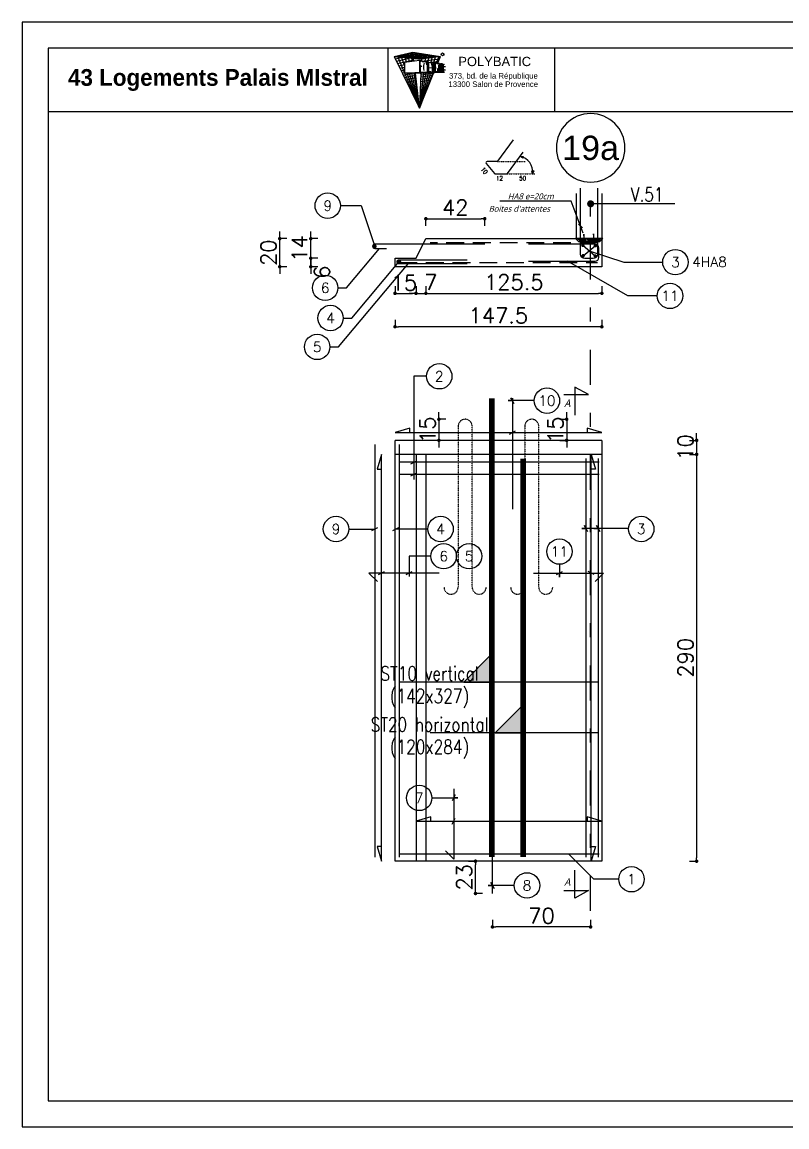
# Model space of a CAD drawing. Header units: millimetres. Extents: x -21776 to 63757, y -7870 to 8483.
# Drawn here: x 28226 to 28772, y -5309 to -4522 of the extents above; entities that cross this region are included whole.
import ezdxf
from ezdxf.enums import TextEntityAlignment as Align

# ---------------------------------------------------------------- set-up
doc = ezdxf.new("R2010")
doc.units = ezdxf.units.MM
doc.header["$PDMODE"] = 34
for name, pattern in [('CACHE', [9.525, 6.35, -3.175]), ('CACHEX2', [19.05, 12.7, -6.35]), ('CONTINUE', [0]), ('GrFeatureAxis', [0.85, 0.25, -0.2, 0.1, -0.2, 0.1]), ('HIDDEN2', [0.1875, 0.125, -0.0625])]:
    doc.linetypes.add(name, pattern=pattern)
for name, color, linetype in [('1', 7, 'Continuous'), ('COTATION', 1, 'Continuous'), ('GO-CARTOUCHE', 7, 'Continuous'), ('GO-COTATION', 1, 'Continuous'), ('GO-FER-HA', 140, 'Continuous'), ('GO-TEXTE', 9, 'Continuous'), ('GO-TEXTE-ACIER', 3, 'Continuous'), ('GO-TEXTE-FER', 3, 'Continuous'), ('Grid', 7, 'Continuous'), ('préfa v', 2, 'Continuous'), ('STR_TS', 22, 'Continuous'), ('STR_TS_TXT', 7, 'Continuous'), ('STR_VOI-POT', 6, 'Continuous'), ('TEXTE-ACIER', 3, 'Continuous')]:
    doc.layers.add(name, color=color, linetype=linetype)
doc.styles.add('GrGrid', font='ARIAL.TTF', dxfattribs={"height": 0.17})
doc.styles.add('Lucida', font='')
doc.styles.get("Standard").update_dxf_attribs({"font": 'romans.shx'})
doc.styles.add('TEXTE', font='romans.shx')
doc.styles.add('TEXTE TS', font='romans.shx', dxfattribs={"width": 0.7, "oblique": 15})
doc.styles.add('TEXTEBA', font='ARIAL.TTF')
doc.styles.get('Lucida').set_extended_font_data('Lucida Sans', italic=True)
doc.dimstyles.new('COUPE-20', dxfattribs={"dimscale": 0.5, "dimtxt": 22, "dimasz": 5, "dimexe": 0.05, "dimexo": 0, "dimgap": 5, "dimtad": 1, "dimdsep": 46, "dimtxsty": 'Standard', "dimblk1": 'DOT', "dimblk2": 'DOT', "dimsah": 1, "dimcen": 0, "dimdle": 150, "dimclrd": 1, "dimclre": 1, "dimclrt": 7, "dimadec": 0, "dimazin": 0, "dimtfac": 1, "dimtix": 1, "dimtmove": 2, "dimatfit": 3, "dimldrblk": 'DOT', "dimfxl": 0, "dimtvp": 1, "dimtolj": 1, "dimtzin": 0, "dimarcsym": 0})

# ---------------------------------------------------------------- blocks, each defined once
blk = doc.blocks.new('_DOT')
at = {"color": 0, "linetype": 'ByBlock'}
blk.add_line((-0.5, 0), (-1, 0), dxfattribs=at)
at = {"color": 0, "linetype": 'ByBlock', "const_width": 0.5}
blk.add_lwpolyline([(-0.25, 0, 1), (0.25, 0, 1)], format="xyb", close=True, dxfattribs=at)
blk = doc.blocks.new('*D1806')
at = {"layer": 'DEFPOINTS', "color": 0}
for p in [(28432.07, -4689.9), (28492.13, -4689.9), (28492.13, -4695.9)]:
    blk.add_point(p, dxfattribs=at)
at = {"layer": 'préfa v', "color": 1, "lineweight": -2}
for p, q in [((28432.07, -4687.4), (28432.07, -4684.9)), ((28437.07, -4689.9), (28432.05, -4689.9)), ((28432.07, -4695.9), (28432.07, -4689.9)), ((28437.07, -4695.9), (28432.05, -4695.9)), ((28432.07, -4698.4), (28432.07, -4700.9))]:
    blk.add_line(p, q, dxfattribs=at)
at = {"layer": 'préfa v', "color": 1, "lineweight": -2, "xscale": 2.5, "yscale": 2.5, "zscale": 2.5}
for p, rotation in [((28432.07, -4689.9), 270), ((28432.07, -4695.9), 90)]:
    blk.add_blockref('_DOT', p, dxfattribs=dict(at, rotation=rotation))
at = {"layer": 'préfa v', "color": 7, "insert": (28440.07, -4699.75), "char_height": 11, "attachment_point": 5, "rotation": 90}
blk.add_mtext('\\A1;6', dxfattribs=at)
blk = doc.blocks.new('*D1807')
at = {"layer": 'DEFPOINTS', "color": 0}
for p in [(28432.07, -4675.9), (28514.13, -4675.9), (28492.13, -4689.9)]:
    blk.add_point(p, dxfattribs=at)
at = {"layer": 'préfa v', "color": 1, "lineweight": -2}
for p, q in [((28437.07, -4675.9), (28432.05, -4675.9)), ((28432.07, -4673.4), (28432.07, -4670.9)), ((28432.07, -4689.9), (28432.07, -4675.9)), ((28437.07, -4689.9), (28432.05, -4689.9)), ((28432.07, -4692.4), (28432.07, -4694.9))]:
    blk.add_line(p, q, dxfattribs=at)
at = {"layer": 'préfa v', "color": 1, "lineweight": -2, "xscale": 2.5, "yscale": 2.5, "zscale": 2.5}
for p, rotation in [((28432.07, -4675.9), 270), ((28432.07, -4689.9), 90)]:
    blk.add_blockref('_DOT', p, dxfattribs=dict(at, rotation=rotation))
at = {"layer": 'préfa v', "color": 7, "insert": (28424.07, -4682.9), "char_height": 11, "attachment_point": 5, "rotation": 90}
blk.add_mtext('\\A1;14', dxfattribs=at)
blk = doc.blocks.new('*D1808')
at = {"layer": 'DEFPOINTS', "color": 0}
for p in [(28507.13, -4689.9), (28492.13, -4695.9), (28507.13, -4714.88)]:
    blk.add_point(p, dxfattribs=at)
at = {"layer": 'préfa v', "color": 1, "lineweight": -2}
for p, q in [((28492.13, -4709.88), (28492.13, -4714.91)), ((28494.63, -4714.88), (28504.63, -4714.88)), ((28507.13, -4709.88), (28507.13, -4714.91))]:
    blk.add_line(p, q, dxfattribs=at)
at = {"layer": 'préfa v', "color": 1, "lineweight": -2, "xscale": 2.5, "yscale": 2.5, "zscale": 2.5, "rotation": 180}
blk.add_blockref('_DOT', (28492.13, -4714.88), dxfattribs=at)
at = {"layer": 'préfa v', "color": 1, "lineweight": -2, "xscale": 2.5, "yscale": 2.5, "zscale": 2.5}
blk.add_blockref('_DOT', (28507.13, -4714.88), dxfattribs=at)
at = {"layer": 'préfa v', "color": 7, "insert": (28498.54, -4707.33), "char_height": 11, "attachment_point": 5}
blk.add_mtext('\\A1;15', dxfattribs=at)
blk = doc.blocks.new('*D1809')
at = {"layer": 'DEFPOINTS', "color": 0}
for p in [(28514.13, -4675.9), (28507.13, -4689.9), (28514.13, -4714.88)]:
    blk.add_point(p, dxfattribs=at)
at = {"layer": 'préfa v', "color": 1, "lineweight": -2}
for p, q in [((28504.63, -4714.88), (28502.13, -4714.88)), ((28507.13, -4709.88), (28507.13, -4714.91)), ((28507.13, -4714.88), (28514.13, -4714.88)), ((28514.13, -4709.88), (28514.13, -4714.91)), ((28516.63, -4714.88), (28519.13, -4714.88))]:
    blk.add_line(p, q, dxfattribs=at)
at = {"layer": 'préfa v', "color": 1, "lineweight": -2, "xscale": 2.5, "yscale": 2.5, "zscale": 2.5}
blk.add_blockref('_DOT', (28507.13, -4714.88), dxfattribs=at)
at = {"layer": 'préfa v', "color": 1, "lineweight": -2, "xscale": 2.5, "yscale": 2.5, "zscale": 2.5, "rotation": 180}
blk.add_blockref('_DOT', (28514.13, -4714.88), dxfattribs=at)
at = {"layer": 'préfa v', "color": 7, "insert": (28517.71, -4706.88), "char_height": 11, "attachment_point": 5}
blk.add_mtext('\\A1;7', dxfattribs=at)
blk = doc.blocks.new('*D1810')
at = {"layer": 'DEFPOINTS', "color": 0}
for p in [(28514.13, -4675.9), (28639.63, -4695.9), (28639.63, -4714.88)]:
    blk.add_point(p, dxfattribs=at)
at = {"layer": 'préfa v', "color": 1, "lineweight": -2}
for p, q in [((28514.13, -4709.88), (28514.13, -4714.91)), ((28516.63, -4714.88), (28637.13, -4714.88)), ((28639.63, -4709.88), (28639.63, -4714.91))]:
    blk.add_line(p, q, dxfattribs=at)
at = {"layer": 'préfa v', "color": 1, "lineweight": -2, "xscale": 2.5, "yscale": 2.5, "zscale": 2.5, "rotation": 180}
blk.add_blockref('_DOT', (28514.13, -4714.88), dxfattribs=at)
at = {"layer": 'préfa v', "color": 1, "lineweight": -2, "xscale": 2.5, "yscale": 2.5, "zscale": 2.5}
blk.add_blockref('_DOT', (28639.63, -4714.88), dxfattribs=at)
at = {"layer": 'préfa v', "color": 7, "insert": (28576.88, -4706.88), "char_height": 11, "attachment_point": 5}
blk.add_mtext('\\A1;125.5', dxfattribs=at)
blk = doc.blocks.new('*D1811')
at = {"layer": 'DEFPOINTS', "color": 0}
for p in [(28492.13, -4695.9), (28639.63, -4695.9), (28492.13, -4738.7)]:
    blk.add_point(p, dxfattribs=at)
at = {"layer": 'préfa v', "color": 1, "lineweight": -2}
for p, q in [((28492.13, -4733.7), (28492.13, -4738.72)), ((28637.13, -4738.7), (28494.63, -4738.7)), ((28639.63, -4733.7), (28639.63, -4738.72))]:
    blk.add_line(p, q, dxfattribs=at)
at = {"layer": 'préfa v', "color": 1, "lineweight": -2, "xscale": 2.5, "yscale": 2.5, "zscale": 2.5, "rotation": 180}
blk.add_blockref('_DOT', (28492.13, -4738.7), dxfattribs=at)
at = {"layer": 'préfa v', "color": 1, "lineweight": -2, "xscale": 2.5, "yscale": 2.5, "zscale": 2.5}
blk.add_blockref('_DOT', (28639.63, -4738.7), dxfattribs=at)
at = {"layer": 'préfa v', "color": 7, "insert": (28565.88, -4730.7), "char_height": 11, "attachment_point": 5}
blk.add_mtext('\\A1;147.5', dxfattribs=at)
blk = doc.blocks.new('*D1818')
at = {"layer": 'DEFPOINTS', "color": 0}
for p in [(28639.63, -4819.66), (28639.63, -4829.66), (28707.23, -4829.66)]:
    blk.add_point(p, dxfattribs=at)
at = {"layer": 'STR_VOI-POT', "color": 1, "lineweight": -2}
for p, q in [((28707.23, -4817.16), (28707.23, -4814.66)), ((28702.23, -4819.66), (28707.26, -4819.66)), ((28707.23, -4819.66), (28707.23, -4829.66)), ((28702.23, -4829.66), (28707.26, -4829.66)), ((28707.23, -4832.16), (28707.23, -4834.66))]:
    blk.add_line(p, q, dxfattribs=at)
at = {"layer": 'STR_VOI-POT', "color": 1, "lineweight": -2, "xscale": 2.5, "yscale": 2.5, "zscale": 2.5}
for p, rotation in [((28707.23, -4819.66), 270), ((28707.23, -4829.66), 90)]:
    blk.add_blockref('_DOT', p, dxfattribs=dict(at, rotation=rotation))
at = {"layer": 'STR_VOI-POT', "color": 7, "insert": (28699.23, -4824.66), "char_height": 11, "attachment_point": 5, "rotation": 90}
blk.add_mtext('\\A1;10', dxfattribs=at)
blk = doc.blocks.new('*D1819')
at = {"layer": 'DEFPOINTS', "color": 0}
for p in [(28639.63, -4829.66), (28639.63, -5119.66), (28707.23, -5119.66)]:
    blk.add_point(p, dxfattribs=at)
at = {"layer": 'STR_VOI-POT', "color": 1, "lineweight": -2}
for p, q in [((28702.23, -4829.66), (28707.26, -4829.66)), ((28707.23, -4832.16), (28707.23, -5117.16)), ((28702.23, -5119.66), (28707.26, -5119.66))]:
    blk.add_line(p, q, dxfattribs=at)
at = {"layer": 'STR_VOI-POT', "color": 1, "lineweight": -2, "xscale": 2.5, "yscale": 2.5, "zscale": 2.5}
for p, rotation in [((28707.23, -4829.66), 90), ((28707.23, -5119.66), 270)]:
    blk.add_blockref('_DOT', p, dxfattribs=dict(at, rotation=rotation))
at = {"layer": 'STR_VOI-POT', "color": 7, "insert": (28699.23, -4974.66), "char_height": 11, "attachment_point": 5, "rotation": 90}
blk.add_mtext('\\A1;290', dxfattribs=at)
blk = doc.blocks.new('*D1820')
at = {"layer": 'DEFPOINTS', "color": 0}
for p in [(28409.94, -4675.9), (28514.13, -4675.9), (28492.13, -4695.9)]:
    blk.add_point(p, dxfattribs=at)
at = {"layer": 'STR_VOI-POT', "color": 1, "lineweight": -2}
for p, q in [((28414.94, -4675.9), (28409.91, -4675.9)), ((28409.94, -4673.4), (28409.94, -4670.9)), ((28409.94, -4695.9), (28409.94, -4675.9)), ((28414.94, -4695.9), (28409.91, -4695.9)), ((28409.94, -4698.4), (28409.94, -4700.9))]:
    blk.add_line(p, q, dxfattribs=at)
at = {"layer": 'STR_VOI-POT', "color": 1, "lineweight": -2, "xscale": 2.5, "yscale": 2.5, "zscale": 2.5}
for p, rotation in [((28409.94, -4675.9), 270), ((28409.94, -4695.9), 90)]:
    blk.add_blockref('_DOT', p, dxfattribs=dict(at, rotation=rotation))
at = {"layer": 'STR_VOI-POT', "color": 7, "insert": (28401.94, -4685.9), "char_height": 11, "attachment_point": 5, "rotation": 90}
blk.add_mtext('\\A1;20', dxfattribs=at)
blk = doc.blocks.new('mrega')
at = {"layer": 'STR_TS_TXT', "style": 'TEXTE TS', "width": 0.8}
for tag, p in [('ST10', (14.48, 0)), ('DIM', (14.48, -16)), ('NOTE', (14.48, -32))]:
    blk.add_attdef(tag, text='', height=10, dxfattribs=at).set_placement(p, align=Align.CENTER)
blk = doc.blocks.new('A$C6F247267')
blk.add_hatch(color=256).paths.add_polyline_path([(0, -0.2), (-0.2, 0), (0, 0)])
blk.add_lwpolyline([(-0.2, 0), (0, 0), (0, -0.2), (-0.2, 0)])
blk = doc.blocks.new('*D1822')
at = {"layer": 'DEFPOINTS', "color": 0}
for p in [(28589.63, -4804.66), (28598.34, -4819.66), (28614.57, -4819.66)]:
    blk.add_point(p, dxfattribs=at)
at = {"layer": 'GO-COTATION', "color": 1, "lineweight": -2}
for p, q in [((28614.57, -4802.16), (28614.57, -4799.66)), ((28609.57, -4804.66), (28614.6, -4804.66)), ((28614.57, -4804.66), (28614.57, -4819.66)), ((28609.57, -4819.66), (28614.6, -4819.66)), ((28614.57, -4822.16), (28614.57, -4824.66))]:
    blk.add_line(p, q, dxfattribs=at)
at = {"layer": 'GO-COTATION', "color": 1, "lineweight": -2, "xscale": 2.5, "yscale": 2.5, "zscale": 2.5}
for p, rotation in [((28614.57, -4804.66), 270), ((28614.57, -4819.66), 90)]:
    blk.add_blockref('_DOT', p, dxfattribs=dict(at, rotation=rotation))
at = {"layer": 'GO-COTATION', "color": 7, "insert": (28606.57, -4812.16), "char_height": 11, "attachment_point": 5, "rotation": 90}
blk.add_mtext('\\A1;15', dxfattribs=at)
blk = doc.blocks.new('*D1823')
at = {"layer": 'COTATION', "color": 1, "lineweight": -2}
for p, q in [((28514.13, -4666.7), (28514.13, -4661.68)), ((28516.63, -4661.7), (28553.63, -4661.7)), ((28556.13, -4666.7), (28556.13, -4661.68))]:
    blk.add_line(p, q, dxfattribs=at)
at = {"layer": 'DEFPOINTS', "color": 0}
for p in [(28556.13, -4661.7), (28514.13, -4675.9), (28556.13, -4679.9)]:
    blk.add_point(p, dxfattribs=at)
at = {"layer": 'COTATION', "color": 1, "lineweight": -2, "xscale": 2.5, "yscale": 2.5, "zscale": 2.5, "rotation": 180}
blk.add_blockref('_DOT', (28514.13, -4661.7), dxfattribs=at)
at = {"layer": 'COTATION', "color": 1, "lineweight": -2, "xscale": 2.5, "yscale": 2.5, "zscale": 2.5}
blk.add_blockref('_DOT', (28556.13, -4661.7), dxfattribs=at)
at = {"layer": 'COTATION', "color": 7, "insert": (28535.13, -4653.7), "char_height": 11, "attachment_point": 5}
blk.add_mtext('\\A1;42', dxfattribs=at)
blk = doc.blocks.new('*D1824')
at = {"layer": 'COTATION', "color": 1, "lineweight": -2}
for p, q in [((28561.63, -5161.52), (28561.63, -5166.55)), ((28631.63, -5161.52), (28631.63, -5166.55)), ((28629.13, -5166.52), (28564.13, -5166.52))]:
    blk.add_line(p, q, dxfattribs=at)
at = {"layer": 'DEFPOINTS', "color": 0}
for p in [(28561.63, -5142.66), (28631.63, -5155.05), (28561.63, -5166.52)]:
    blk.add_point(p, dxfattribs=at)
at = {"layer": 'COTATION', "color": 1, "lineweight": -2, "xscale": 2.5, "yscale": 2.5, "zscale": 2.5, "rotation": 180}
blk.add_blockref('_DOT', (28561.63, -5166.52), dxfattribs=at)
at = {"layer": 'COTATION', "color": 1, "lineweight": -2, "xscale": 2.5, "yscale": 2.5, "zscale": 2.5}
blk.add_blockref('_DOT', (28631.63, -5166.52), dxfattribs=at)
at = {"layer": 'COTATION', "color": 7, "insert": (28596.63, -5158.52), "char_height": 11, "attachment_point": 5}
blk.add_mtext('\\A1;70', dxfattribs=at)
blk = doc.blocks.new('*D1825')
at = {"layer": 'COTATION', "color": 1, "lineweight": -2}
for p, q in [((28523.43, -4802.16), (28523.43, -4799.66)), ((28528.43, -4804.66), (28523.41, -4804.66)), ((28523.43, -4804.66), (28523.43, -4819.66)), ((28528.43, -4819.66), (28523.41, -4819.66)), ((28523.43, -4822.16), (28523.43, -4824.66))]:
    blk.add_line(p, q, dxfattribs=at)
at = {"layer": 'DEFPOINTS', "color": 0}
for p in [(28542.13, -4804.66), (28523.43, -4819.66), (28530.28, -4819.66)]:
    blk.add_point(p, dxfattribs=at)
at = {"layer": 'COTATION', "color": 1, "lineweight": -2, "xscale": 2.5, "yscale": 2.5, "zscale": 2.5}
for p, rotation in [((28523.43, -4804.66), 270), ((28523.43, -4819.66), 90)]:
    blk.add_blockref('_DOT', p, dxfattribs=dict(at, rotation=rotation))
at = {"layer": 'COTATION', "color": 7, "insert": (28515.43, -4812.16), "char_height": 11, "attachment_point": 5, "rotation": 90}
blk.add_mtext('\\A1;15', dxfattribs=at)
blk = doc.blocks.new('staboxdetail')
at = {"layer": 'GO-TEXTE-FER'}
blk.add_lwpolyline([(-8.57, 15.58), (-19.76, 0.33, -0.238859), (-20.41, 0), (-27.16, 0, 0.630281), (-27.79, -1.3), (-21.96, -8.52, 0.226783), (-21.34, -8.82), (-13.3, -8.82, 0.238859), (-12.65, -8.49), (-1.46, 6.77)], format="xyb", dxfattribs=at)
at = {"layer": 'GO-TEXTE-FER', "color": 1, "flags": 128}
for points in [[(-3.64, 3.75), (-1.35, 3.64), (-1.75, 2.31), (-3.64, 3.75)], [(5.34, -8.85), (4.78, -6.62), (6.18, -6.63), (5.34, -8.85)]]:
    blk.add_lwpolyline(points, dxfattribs=at)
at = {"layer": 'GO-TEXTE-FER', "color": 1}
blk.add_arc((-6, -7.43), 11.43, 352.85098, 78.09196, dxfattribs=at)
at = {"layer": 'TEXTE-ACIER', "color": 1, "linetype": 'HIDDEN2', "ltscale": 0.025}
for p, q in [((-20, 0), (0, 0)), ((-12.89, -8.82), (7.11, -8.82))]:
    blk.add_line(p, q, dxfattribs=at)
at = {"layer": 'GO-TEXTE-FER', "color": 1, "style": 'TEXTE', "width": 0.9}
blk.add_text('10', height=3.15, rotation=309.81851, dxfattribs=at).set_placement((-31.88, -5.6))
for s, p in [('12', (-20.75, -13.49)), ('50', (-4.19, -13.49))]:
    blk.add_text(s, height=3.15, dxfattribs=at).set_placement(p)
blk = doc.blocks.new('*D2284')
at = {"layer": 'COTATION', "color": 1, "lineweight": -2}
for p, q in [((28544.52, -5119.66), (28549.54, -5119.66)), ((28549.52, -5140.16), (28549.52, -5122.16)), ((28554.52, -5142.66), (28549.49, -5142.66))]:
    blk.add_line(p, q, dxfattribs=at)
at = {"layer": 'DEFPOINTS', "color": 0}
for p in [(28492.13, -5119.66), (28549.52, -5119.66), (28561.63, -5142.66)]:
    blk.add_point(p, dxfattribs=at)
at = {"layer": 'COTATION', "color": 1, "lineweight": -2, "xscale": 2.5, "yscale": 2.5, "zscale": 2.5}
for p, rotation in [((28549.52, -5119.66), 90), ((28549.52, -5142.66), 270)]:
    blk.add_blockref('_DOT', p, dxfattribs=dict(at, rotation=rotation))
at = {"layer": 'COTATION', "color": 7, "insert": (28541.52, -5131.16), "char_height": 11, "attachment_point": 5, "rotation": 90}
blk.add_mtext('\\A1;23', dxfattribs=at)

msp = doc.modelspace()

# ---------------------------------------------------------------- hatches: boundary and pattern name
at = {"layer": 'GO-FER-HA'}
h = msp.add_hatch(dxfattribs=at)
h.set_pattern_fill('ANSI31', color=9, scale=6.075, angle=-540, style=0)
h.set_pattern_definition([(225, (83623.29, 391218.8384), (0.536959212, -0.536959212), [])])
h.paths.add_polyline_path([(28622.07925, -4675.89951), (28624.10425, -4677.92451), (28625.7301, -4677.92451), (28625.7301, -4675.89951)])
h.paths.add_polyline_path([(28625.7301, -4675.89951), (28625.7301, -4677.92451), (28628.883, -4677.92451), (28628.68283, -4675.89951)])
h.paths.add_polyline_path([(28629.21686, -4675.89951), (28628.89999, -4677.92451), (28638.6624, -4677.92451), (28638.45275, -4675.89951)])
h.paths.add_polyline_path([(28638.74163, -4677.46213), (28640.30425, -4675.89951), (28638.88088, -4675.89951)])

# ---------------------------------------------------------------- linework, layer by layer
at = {"layer": '1', "color": 252, "linetype": 'HIDDEN2', "ltscale": 0.05}
for points in [[(28557.12563, -4924.35045, -1), (28547.12963, -4924.35045), (28547.12963, -4819.66119), (28547.12963, -4809.65919, 1), (28537.13363, -4809.65919), (28537.13363, -4819.66119), (28537.13363, -4924.35045, -1), (28527.13763, -4924.35045)], [(28604.62563, -4924.35045, -1), (28594.62963, -4924.35045), (28594.62963, -4819.66119), (28594.62963, -4809.65919, 1), (28584.63363, -4809.65919), (28584.63363, -4819.66119), (28584.63363, -4924.35045, -1), (28574.63763, -4924.35045)]]:
    msp.add_lwpolyline(points, format="xyb", dxfattribs=at)
at = {"layer": 'COTATION'}
for p, q in [((28626.07826, -4680.64423), (28634.86986, -4688.2004)), ((28626.3037, -4688.05938), (28634.98257, -4680.98254))]:
    msp.add_line(p, q, dxfattribs=at)
at = {"layer": 'COTATION', "const_width": 2.5}
msp.add_lwpolyline([(28632.88163, -4651.07119, -1), (28630.38163, -4651.07119, -1)], format="xyb", close=True, dxfattribs=at)
at = {"layer": 'COTATION'}
for points in [[(28691.78736, -4651.07119), (28631.63163, -4651.07119)], [(28451.38896, -4710.93366), (28457.53106, -4710.93366), (28481.08067, -4682.89951)], [(28630.64314, -4684.52096), (28655.30815, -4692.67269), (28683.03563, -4692.67269)], [(28455.22978, -4732.48908), (28461.37189, -4732.48908), (28495.38922, -4691.99385)], [(28679.18562, -4716.72), (28658.18283, -4716.72), (28615.16309, -4691.89951)], [(28445.70156, -4753.06533), (28451.84367, -4753.06533), (28501.54491, -4693.89951)], [(28591.41657, -4791.37667), (28572.82755, -4791.37667), (28575.82755, -4791.37667), (28574.70623, -4789.25535), (28576.94887, -4793.49799)], [(28502.68928, -4814.03903), (28502.68928, -4811.03904), (28492.13163, -4814.03903), (28639.63163, -4814.03903), (28629.07398, -4811.03904), (28629.07398, -4814.03903)], [(28573.70623, -4815.16035), (28577.94887, -4812.91771)], [(28482.40387, -5109.10455), (28479.40387, -5109.10455), (28482.40387, -5119.66219), (28482.40387, -4829.66119), (28479.40387, -4840.21884), (28482.40387, -4840.21884)], [(28503.50703, -4836.45459), (28507.74967, -4834.21194)], [(28632.0007, -5109.10455), (28635.00069, -5109.10455), (28632.0007, -5119.66219), (28632.0007, -4829.66119), (28635.00069, -4840.21884), (28632.0007, -4840.21884)], [(28503.50703, -4845.02074), (28507.74967, -4842.7781)], [(28475.52629, -4883.99863), (28479.76893, -4881.75599)], [(28490.5918, -4883.99863), (28494.83444, -4881.75599)], [(28643.88769, -4882.42644), (28625.29867, -4882.42644), (28628.29867, -4882.42644), (28627.17735, -4880.30512), (28629.41999, -4884.54776)], [(28658.66711, -4882.42644), (28634.00056, -4882.42644), (28637.00056, -4882.42644), (28635.87924, -4880.30512), (28638.12189, -4884.54776)], [(28459.12244, -4882.87731), (28477.64761, -4882.87731)], [(28515.579, -4882.87731), (28492.71312, -4882.87731)], [(28517.78869, -4902.2518), (28502.29461, -4902.2518), (28502.29461, -4916.73896)], [(28480.28255, -4915.41046), (28484.52519, -4913.16782)], [(28500.17329, -4915.41046), (28504.41593, -4913.16782)], [(28609.40585, -4908.00175), (28609.40585, -4917.28914), (28609.40585, -4914.28914), (28607.28453, -4915.41046), (28611.52717, -4913.16782)], [(28634.12202, -4915.41046), (28629.87938, -4913.16782)], [(28518.42747, -5074.57246), (28537.01649, -5074.57246), (28534.01649, -5074.57246), (28535.13781, -5072.45114), (28532.89517, -5076.69378)], [(28517.68928, -5091.10225), (28517.68928, -5088.10226), (28507.13163, -5091.10225), (28639.63163, -5091.10225), (28629.07398, -5088.10226), (28629.07398, -5091.10225)], [(28532.89517, -5093.22357), (28535.13781, -5088.98093)], [(28651.73292, -5132.52462), (28634.0222, -5132.52462), (28616.15978, -5114.66219)], [(28577.22064, -5136.92839), (28558.63163, -5136.92839), (28561.63163, -5136.92839), (28560.51031, -5134.80707), (28562.75295, -5139.04971)]]:
    msp.add_lwpolyline(points, dxfattribs=at)
at = {"layer": 'GO-CARTOUCHE', "color": 9, "linetype": 'CONTINUE'}
for p, q in [((28491.48939, -4546.06632), (28504.88255, -4542.95163)), ((28492.99879, -4546.21007), (28506.39173, -4543.19118)), ((28496.01759, -4546.49758), (28509.41007, -4543.67029)), ((28502.50218, -4549.89959), (28501.19733, -4543.80866)), ((28501.19733, -4543.80866), (28520.85004, -4546.57633)), ((28504.57591, -4549.59463), (28503.62432, -4543.24425)), ((28503.62432, -4543.24425), (28523.28457, -4546.23663)), ((28505.64265, -4549.43776), (28504.88255, -4542.95163)), ((28504.88255, -4542.95163), (28524.5051, -4546.06632)), ((28491.48939, -4546.06632), (28511.11193, -4547.93514)), ((28491.48939, -4546.06632), (28509.55459, -4582.81966)), ((28492.31046, -4547.73678), (28505.09492, -4544.76382)), ((28493.13153, -4549.40723), (28505.30728, -4546.576)), ((28498.96464, -4557.54868), (28493.91637, -4545.50191)), ((28493.91637, -4545.50191), (28513.54646, -4547.59543)), ((28493.9526, -4551.07769), (28505.51965, -4548.38819)), ((28498.96464, -4552.45382), (28496.34336, -4544.93749)), ((28496.34336, -4544.93749), (28515.98099, -4547.25573)), ((28498.77035, -4544.37308), (28518.41551, -4546.91603)), ((28500.40696, -4550.20771), (28498.77035, -4544.37308)), ((28509.55459, -4548.86247), (28498.96464, -4550.41982)), ((28498.96464, -4550.41982), (28498.96464, -4557.89507)), ((28499.03639, -4546.78508), (28512.42842, -4544.14939)), ((28502.0552, -4547.07259), (28515.44676, -4544.62849)), ((28505.074, -4547.36009), (28518.46511, -4545.10759)), ((28508.0928, -4547.6476), (28521.48346, -4545.5867)), ((28511.29781, -4549.13501), (28509.55459, -4548.86247)), ((28509.55459, -4548.86247), (28509.55459, -4557.87744)), ((28509.6022, -4547.79135), (28522.99263, -4545.82625)), ((28510.17753, -4552.49082), (28510.17753, -4549.59037)), ((28510.96973, -4549.71422), (28510.17753, -4549.59037)), ((28511.11193, -4547.93514), (28511.06003, -4549.09783)), ((28524.5051, -4546.06632), (28511.11193, -4547.93514)), ((28511.54657, -4549.45027), (28523.82558, -4547.73681)), ((28511.74583, -4549.79362), (28513.71218, -4549.50762)), ((28512.5999, -4551.41547), (28512.46141, -4552.46537)), ((28512.82712, -4550.57838), (28512.5999, -4551.41547)), ((28513.54646, -4547.59543), (28513.32364, -4549.56159)), ((28514.46634, -4550.28162), (28514.10383, -4549.69815)), ((28515.4102, -4549.77795), (28514.25862, -4549.9473)), ((28514.71073, -4550.98011), (28514.46634, -4550.28162)), ((28514.89816, -4551.98885), (28514.71073, -4550.98011)), ((28515.4102, -4557.27213), (28515.4102, -4549.7711)), ((28516.03314, -4549.87534), (28515.4102, -4549.77795)), ((28515.98099, -4547.25573), (28515.44046, -4549.78268)), ((28516.03314, -4556.6492), (28516.03314, -4549.87534)), ((28516.03314, -4550.39212), (28517.59417, -4550.17735)), ((28516.03314, -4550.39212), (28516.03363, -4556.6492)), ((28517.57309, -4550.1161), (28518.86376, -4553.86628)), ((28518.1301, -4550.20318), (28517.57309, -4550.1161)), ((28517.59417, -4550.17735), (28518.86376, -4553.86628)), ((28518.41551, -4546.91603), (28517.62379, -4550.12402)), ((28517.80605, -4550.15252), (28523.14606, -4549.40729)), ((28518.1301, -4550.20318), (28519.15813, -4553.19023)), ((28519.88336, -4550.47729), (28518.30435, -4550.7095)), ((28519.88336, -4550.47729), (28519.15813, -4553.19023)), ((28520.37852, -4550.5547), (28519.4867, -4553.8908)), ((28519.49001, -4553.8784), (28520.36018, -4550.62331)), ((28520.85004, -4546.57633), (28519.62232, -4550.51568)), ((28520.37852, -4550.5547), (28519.88336, -4550.47729)), ((28520.36018, -4550.62331), (28520.54569, -4550.59553)), ((28520.54569, -4550.58084), (28520.36441, -4550.6075)), ((28520.54569, -4557.27213), (28520.54569, -4550.58084)), ((28521.75217, -4550.76946), (28520.54569, -4550.58084)), ((28521.68481, -4551.20028), (28520.98175, -4551.09036)), ((28520.98175, -4553.71445), (28520.98175, -4551.09036)), ((28523.28457, -4546.23663), (28521.59271, -4550.74453)), ((28522.16593, -4551.11973), (28522.46654, -4551.07778)), ((28523.47405, -4551.03866), (28522.21765, -4551.22343)), ((28522.41936, -4551.19376), (28524.5051, -4546.06632)), ((28523.47405, -4551.03866), (28523.2298, -4553.07391)), ((28523.78444, -4551.08719), (28523.47405, -4551.03866)), ((28523.78444, -4551.08719), (28524.53178, -4557.2662)), ((28523.81141, -4551.31018), (28524.53249, -4551.20414)), ((28523.86158, -4551.72505), (28524.53249, -4551.64549)), ((28523.87306, -4551.81992), (28524.9374, -4551.7088)), ((28524.53249, -4551.20414), (28524.53249, -4551.64549)), ((28525.77837, -4551.39892), (28524.53249, -4551.20414)), ((28524.53249, -4551.64549), (28524.9374, -4551.7088)), ((28524.9374, -4557.2662), (28524.9374, -4551.7088)), ((28525.77837, -4551.84027), (28525.77837, -4551.39892)), ((28525.93674, -4551.42368), (28525.77837, -4551.47452)), ((28525.93674, -4551.42368), (28525.93674, -4557.26789)), ((28526.37279, -4551.49185), (28525.93674, -4551.42368)), ((28526.37279, -4551.49185), (28526.37279, -4557.27213)), ((28526.37279, -4551.69655), (28527.36062, -4551.60465)), ((28494.77367, -4552.74815), (28498.96464, -4551.77376)), ((28495.59475, -4554.4186), (28498.96464, -4553.63518)), ((28496.41582, -4556.08906), (28498.96464, -4555.49657)), ((28497.23689, -4557.75951), (28498.96464, -4557.35793)), ((28498.05796, -4559.42997), (28504.66252, -4557.89507)), ((28498.87903, -4561.10042), (28506.79384, -4559.26129)), ((28498.96464, -4557.89507), (28510.17753, -4557.27213)), ((28510.05943, -4557.8766), (28498.96464, -4557.89507)), ((28509.55459, -4582.81966), (28499.1098, -4557.89507)), ((28509.55459, -4582.81966), (28500.86226, -4557.89507)), ((28509.55459, -4582.81966), (28502.56326, -4557.89507)), ((28509.55459, -4582.81966), (28504.21504, -4557.89507)), ((28509.55459, -4582.81966), (28505.81971, -4557.89507)), ((28509.55459, -4582.81966), (28506.63374, -4557.89507)), ((28509.55459, -4582.81966), (28519.83874, -4557.53777)), ((28519.03262, -4557.56578), (28509.55459, -4582.81966)), ((28517.40752, -4557.62224), (28509.55459, -4582.81966)), ((28515.75911, -4557.67951), (28509.55459, -4582.81966)), ((28514.08691, -4557.73761), (28509.55459, -4582.81966)), ((28512.39039, -4557.79655), (28509.55459, -4582.81966)), ((28510.66902, -4557.85635), (28509.55459, -4582.81966)), ((28510.05943, -4557.8766), (28513.19129, -4557.762)), ((28510.17753, -4552.49082), (28510.80469, -4552.53948)), ((28511.02941, -4553.18173), (28510.17753, -4553.11563)), ((28510.17753, -4553.11563), (28510.17753, -4557.27213)), ((28510.17753, -4557.27213), (28517.68384, -4557.27213)), ((28510.54562, -4560.62047), (28519.06894, -4559.43021)), ((28510.61641, -4559.0348), (28519.74846, -4557.75972)), ((28511.34348, -4552.87272), (28511.02941, -4553.18173)), ((28512.46141, -4552.46537), (28512.42293, -4553.31857)), ((28512.42293, -4553.31857), (28512.48253, -4554.61005)), ((28512.48253, -4554.61005), (28512.77033, -4556.07624)), ((28513.19129, -4557.762), (28513.75214, -4557.74148)), ((28513.79515, -4557.7399), (28520.53976, -4557.49311)), ((28515.40695, -4557.27305), (28520.5539, -4557.27213)), ((28516.03314, -4556.6492), (28517.68384, -4556.6492)), ((28516.03363, -4554.11475), (28518.86376, -4553.86628)), ((28516.03363, -4556.6492), (28517.68384, -4556.65427)), ((28517.68384, -4557.27213), (28517.68384, -4556.6492)), ((28517.68384, -4557.27213), (28518.86789, -4557.27213)), ((28518.86376, -4557.27213), (28518.86376, -4553.86628)), ((28518.86376, -4556.65427), (28518.86789, -4557.27213)), ((28518.86789, -4557.27213), (28519.4867, -4557.27213)), ((28519.4867, -4557.2645), (28519.49001, -4553.8784)), ((28519.4867, -4557.27213), (28519.4867, -4553.8908)), ((28520.53938, -4557.26619), (28525.93674, -4557.2662)), ((28520.54081, -4557.49307), (28527.37995, -4557.27483)), ((28520.54569, -4557.27213), (28521.86597, -4557.27213)), ((28520.98175, -4553.71445), (28521.54995, -4553.75853)), ((28520.98175, -4554.15182), (28521.51622, -4554.19328)), ((28520.98175, -4556.83608), (28520.98175, -4554.15182)), ((28520.98175, -4556.83608), (28521.73194, -4556.83608)), ((28522.10832, -4557.05924), (28521.85945, -4557.2662)), ((28521.85945, -4557.2662), (28522.71433, -4557.2662)), ((28522.28669, -4556.67452), (28522.10832, -4557.05924)), ((28522.24315, -4554.53315), (28522.32293, -4554.78554)), ((28522.38924, -4556.18057), (28522.28669, -4556.67452)), ((28522.32293, -4554.78554), (28522.40163, -4555.26651)), ((28522.42008, -4555.73487), (28522.38924, -4556.18057)), ((28522.40163, -4555.26651), (28522.42008, -4555.73487)), ((28522.78257, -4556.80051), (28522.72669, -4557.2662)), ((28522.84557, -4556.27558), (28522.78257, -4556.80051)), ((28522.89805, -4555.83826), (28522.84557, -4556.27558)), ((28522.94829, -4555.41965), (28522.89805, -4555.83826)), ((28522.99897, -4554.99731), (28522.94829, -4555.41965)), ((28523.02522, -4554.77865), (28522.99897, -4554.99731)), ((28523.04247, -4554.63487), (28523.02522, -4554.77865)), ((28523.05649, -4554.51805), (28523.04247, -4554.63487)), ((28523.08893, -4554.24772), (28523.05649, -4554.51805)), ((28523.15615, -4553.68759), (28523.08893, -4554.24772)), ((28523.2298, -4553.07391), (28523.15615, -4553.68759)), ((28523.41202, -4555.21511), (28523.16587, -4557.2662)), ((28523.41202, -4555.21511), (28523.84856, -4555.24897)), ((28523.46403, -4554.78177), (28523.6274, -4553.42042)), ((28523.46403, -4554.78177), (28523.79516, -4554.80746)), ((28523.6274, -4553.42042), (28523.79516, -4554.80746)), ((28523.84856, -4555.24897), (28524.09326, -4557.27213)), ((28525.37346, -4551.77697), (28525.77837, -4551.84027)), ((28525.37346, -4557.2662), (28525.37346, -4551.77697)), ((28525.37346, -4551.8757), (28525.77837, -4551.84027)), ((28525.37346, -4557.2662), (28525.93674, -4557.2662)), ((28525.93674, -4557.26789), (28526.37279, -4557.27213)), ((28526.51462, -4554.47383), (28526.53931, -4555.0936)), ((28526.53931, -4555.0936), (28526.5983, -4555.66122)), ((28526.5983, -4555.66122), (28526.68829, -4556.13854)), ((28526.68829, -4556.13854), (28526.8175, -4556.58078)), ((28526.8175, -4556.58078), (28527.02002, -4556.99355)), ((28527.7307, -4553.43977), (28526.99613, -4553.5081)), ((28527.02002, -4556.99355), (28527.25256, -4557.24871)), ((28527.71126, -4555.64961), (28527.04694, -4555.71141)), ((28527.71126, -4555.64961), (28528.15352, -4555.63342)), ((28528.17697, -4553.50954), (28527.7307, -4553.43977)), ((28499.7001, -4562.77088), (28507.00621, -4561.07348)), ((28500.52118, -4564.44134), (28507.21857, -4562.88566)), ((28510.40405, -4563.7918), (28517.7099, -4562.77118)), ((28510.47483, -4562.20613), (28518.38942, -4561.1007))]:
    msp.add_line(p, q, dxfattribs=at)
at = {"layer": 'GO-CARTOUCHE', "color": 2, "ltscale": 3}
msp.add_line((28625.9279, -4668.22211), (28622.89277, -4665.47999), dxfattribs=at)
at = {"layer": 'GO-CARTOUCHE', "linetype": 'Continuous'}
for points in [[(29339.84298, -5309.04286), (29339.84298, -4521.54286), (28226.20662, -4521.54286), (28226.20662, -5309.04286)], [(29321.28423, -5290.48411), (29321.28423, -4540.10161), (28244.76537, -4540.10161), (28244.76537, -5290.48411)]]:
    msp.add_lwpolyline(points, close=True, dxfattribs=at)
at = {"layer": 'GO-CARTOUCHE', "color": 2, "ltscale": 3}
msp.add_lwpolyline([(28626.37563, -4672.05759), (28617.70328, -4649.08249), (28566.87883, -4649.08249)], dxfattribs=at)
at = {"layer": 'GO-CARTOUCHE', "color": 9, "linetype": 'CONTINUE'}
for centre in [(28526.09476, -4544.51691, 70.13956), (28526.09476, -4544.51691, 70.13956), (28526.09476, -4544.51691)]:
    msp.add_circle(centre, 0.9967, dxfattribs=at)
at = {"layer": 'GO-COTATION'}
for points in [[(28453.22006, -4652.37245), (28468.10127, -4652.37245), (28477.64761, -4681.42737)], [(28514.62661, -4774.01186), (28505.62835, -4774.01186), (28505.62835, -4847.46892)]]:
    msp.add_lwpolyline(points, dxfattribs=at)
at = {"layer": 'GO-FER-HA', "color": 1}
msp.add_lwpolyline([(28636.56034, -4639.8915), (28636.56034, -4675.329), (28636.56034, -4686.96696, -0.414213562), (28633.52284, -4690.00446), (28627.44784, -4690.00446, -0.414213562), (28624.41034, -4686.96696), (28624.41034, -4639.8915)], format="xyb", dxfattribs=at)
msp.add_lwpolyline([(28638.27925, -4677.92451), (28640.30425, -4675.89951), (28620.95901, -4675.89951), (28622.98401, -4677.92451)], close=True, dxfattribs=at)
msp.add_lwpolyline([(28634.50776, -4675.89951), (28634.30972, -4678.12186), (28633.72062, -4672.43196), (28633.72062, -4675.89951), (28627.54264, -4675.89951), (28627.21536, -4677.99106), (28626.69171, -4672.69357), (28626.69171, -4675.89951)], dxfattribs=at)
at = {"layer": 'GO-FER-HA', "color": 6, "linetype": 'Continuous', "const_width": 1.2}
for points in [[(28625.47826, -4680.64423, 1), (28626.67826, -4680.64423, 1)], [(28634.38257, -4680.98254, 1), (28635.58257, -4680.98254, 1)], [(28625.7037, -4688.05938, 1), (28626.9037, -4688.05938, 1)], [(28634.26986, -4688.2004, 1), (28635.46986, -4688.2004, 1)]]:
    msp.add_lwpolyline(points, format="xyb", close=True, dxfattribs=at)
at = {"layer": 'GO-TEXTE', "color": 7}
for points in [[(28486.94683, -4540.10161), (28486.94683, -4585.54823)], [(28605.85259, -4540.10161), (28605.85259, -4585.54823)], [(29321.28423, -4585.54823), (28244.76537, -4585.54823)]]:
    msp.add_lwpolyline(points, dxfattribs=at)
at = {"layer": 'GO-TEXTE', "flags": 128}
for points in [[(28612.43577, -4787.08142), (28630.08351, -4787.08142), (28620.40546, -4781.80136), (28620.40546, -4801.72284)], [(28612.43577, -5140.61239), (28630.08351, -5140.61239), (28620.40546, -5145.89245), (28620.40546, -5125.97097)]]:
    msp.add_lwpolyline(points, dxfattribs=at)
at = {"layer": 'GO-TEXTE-ACIER'}
for centre in [(28444.1633, -4652.37245), (28692.09239, -4692.67269), (28442.3322, -4710.93366), (28688.24238, -4716.72), (28446.17302, -4732.48908), (28436.6448, -4753.06533), (28523.68338, -4774.01186), (28600.47333, -4791.37667), (28450.06568, -4882.87731), (28524.64649, -4882.87731), (28667.71264, -4882.87731), (28609.40585, -4898.94499), (28526.85618, -4902.2518), (28544.9697, -4902.2518), (28509.37071, -5074.57246), (28660.78968, -5132.52462), (28586.27741, -5136.92839)]:
    msp.add_circle(centre, 9.05676, dxfattribs=at)
at = {"layer": 'Grid', "color": 4, "linetype": 'GrFeatureAxis', "lineweight": 25, "ltscale": 100}
msp.add_line((28631.63163, -5155.04629), (28631.63163, -4639.44339), dxfattribs=at)
at = {"layer": 'Grid', "color": 1, "linetype": 'Continuous', "lineweight": 25, "ltscale": 100, "extrusion": (0, 0, -1)}
msp.add_ellipse((28631.63163, -4611.1717), major_axis=(17.28505, 17.28505), ratio=1, start_param=3.926990817, end_param=10.210176124, dxfattribs=at)
at = {"layer": 'préfa v'}
for points in [[(28639.63163, -4643.67576), (28639.63163, -4675.89951), (28621.63163, -4675.89951), (28621.63163, -4643.67576)], [(28639.63163, -4819.66119), (28639.63163, -5119.66219), (28492.13163, -5119.66219), (28492.13163, -4819.66119)], [(28639.63163, -4819.66119), (28492.13163, -4819.66119)], [(28639.63163, -4829.66119), (28492.13163, -4829.66119)], [(28507.13163, -4829.66119), (28507.13163, -5119.66219)], [(28514.13163, -4829.66119), (28514.13163, -5119.66219)]]:
    msp.add_lwpolyline(points, dxfattribs=at)
msp.add_lwpolyline([(28639.63163, -4675.89951), (28639.63163, -4695.89951), (28492.13163, -4695.89951), (28492.13163, -4689.89951), (28507.13163, -4689.89951), (28514.13163, -4675.89951), (28639.63163, -4675.89951)], close=True, dxfattribs=at)
at = {"layer": 'STR_TS', "linetype": 'CACHE', "ltscale": 2, "const_width": 4}
msp.add_lwpolyline([(28561.13033, -5116.66219), (28561.13033, -4789.66119)], dxfattribs=at)
at = {"layer": 'STR_TS', "const_width": 4}
msp.add_lwpolyline([(28583.52163, -5116.66219), (28583.52163, -4832.66119)], dxfattribs=at)
at = {"layer": 'STR_TS', "color": 3}
for points in [[(28636.63163, -4991.92727), (28495.13163, -4991.92727)], [(28636.63163, -5028.23496), (28517.13163, -5028.23496)]]:
    msp.add_lwpolyline(points, dxfattribs=at)
at = {"layer": 'STR_VOI-POT'}
for points in [[(28556.13163, -4679.89951), (28477.63163, -4679.89951, 0.414213562), (28476.13163, -4681.39951), (28476.13163, -4681.39951, 0.414213562), (28477.63163, -4682.89951), (28486.13163, -4682.89951)], [(28587.41309, -4691.89951), (28634.91309, -4691.89951, 0.414213562), (28637.41309, -4689.39951), (28637.41309, -4682.39951, 0.414213562), (28634.91309, -4679.89951), (28587.41309, -4679.89951)], [(28543.63163, -4693.89951), (28495.13163, -4693.89951, -0.414213562), (28493.63163, -4692.39951), (28493.63163, -4692.39951, -0.414213562), (28495.13163, -4690.89951), (28543.63163, -4690.89951)]]:
    msp.add_lwpolyline(points, format="xyb", dxfattribs=at)
at = {"layer": 'STR_VOI-POT', "const_width": 1.44}
for points in [[(28476.92761, -4681.42737, 1), (28478.36761, -4681.42737, 1)], [(28494.42761, -4692.42737, 1), (28495.86761, -4692.42737, 1)]]:
    msp.add_lwpolyline(points, format="xyb", close=True, dxfattribs=at)
at = {"layer": 'STR_VOI-POT', "color": 1, "linetype": 'CACHEX2'}
for points in [[(28636.63163, -4678.89951), (28517.13163, -4678.89951)], [(28495.13163, -4692.89951), (28636.63163, -4692.89951)]]:
    msp.add_lwpolyline(points, dxfattribs=at)
at = {"layer": 'STR_VOI-POT'}
for points in [[(28575.82755, -4789.66119), (28575.82755, -4868.66119)], [(28477.64761, -4822.66119), (28477.64761, -5116.66219)], [(28495.14761, -4822.66119), (28495.14761, -5116.66219)], [(28628.29867, -4832.66119), (28628.29867, -5116.66219)], [(28637.00056, -4832.66119), (28637.00056, -5116.66219)], [(28637.63163, -4835.33327), (28495.13163, -4835.33327)], [(28637.77265, -4843.89942), (28495.27265, -4843.89942)], [(28523.55129, -4914.28914), (28473.55129, -4914.28914), (28479.53317, -4920.27103)], [(28590.85328, -4914.28914), (28640.85328, -4914.28914), (28634.87139, -4920.27103)], [(28561.63163, -5142.66219), (28561.63163, -5029.66219)], [(28534.01649, -5068.18192), (28534.01649, -5118.18192), (28528.0346, -5112.20003)], [(28637.63163, -5114.66219), (28495.13163, -5114.66219)]]:
    msp.add_lwpolyline(points, dxfattribs=at)

# ---------------------------------------------------------------- block references
at = {"layer": 'STR_TS', "xscale": -100, "yscale": 100, "zscale": 100, "rotation": 180}
for p in [(28561.13033, -4991.92727), (28583.52163, -5028.23496)]:
    msp.add_blockref('A$C6F247267', p, dxfattribs=at)
at = {"layer": 'STR_TS_TXT'}
ref = msp.add_blockref('mrega', (28531.22255, -4990.9009), dxfattribs=dict(at, xscale=-1))
ref.add_attrib('ST10', 'ST10 vertical', dxfattribs={"height": 10, "style": 'TEXTE TS', "width": 0.8}).set_placement((28516.74636, -4990.9009), align=Align.CENTER)
ref.add_attrib('DIM', '(142x327)', dxfattribs={"height": 10, "style": 'TEXTE TS', "width": 0.8}).set_placement((28516.74636, -5006.9009), align=Align.CENTER)
ref = msp.add_blockref('mrega', (28531.22255, -5027.20859), dxfattribs=dict(at, xscale=-1))
ref.add_attrib('ST10', 'ST20 horizontal', dxfattribs={"height": 10, "style": 'TEXTE TS', "width": 0.8}).set_placement((28516.74636, -5027.20859), align=Align.CENTER)
ref.add_attrib('DIM', '(120x284)', dxfattribs={"height": 10, "style": 'TEXTE TS', "width": 0.8}).set_placement((28516.74636, -5043.20859), align=Align.CENTER)
at = {"layer": 'STR_VOI-POT'}
msp.add_blockref('staboxdetail', (28584.93618, -4620.93662), dxfattribs=at)

# ---------------------------------------------------------------- texts
at = {"layer": 'GO-CARTOUCHE', "color": 9, "style": 'TEXTEBA'}
for s, p in [('373, bd. de la République', (28530.66212, -4561.82679)), ('13300 Salon de Provence', (28530.19768, -4567.78495))]:
    msp.add_text(s, height=3.9772727, dxfattribs=at).set_placement(p)
at = {"layer": 'GO-CARTOUCHE', "insert": (28365.8561, -4562.82492), "char_height": 11.9318181, "attachment_point": 5}
msp.add_mtext('{\\Fbold|c0;43 Logements Palais MIstral}', dxfattribs=at)
at = {"layer": 'GO-TEXTE', "color": 3, "style": 'TEXTEBA'}
msp.add_text('POLYBATIC', height=6.628788, dxfattribs=at).set_placement((28563.20719, -4549.60683), align=Align.MIDDLE)
at = {"layer": 'GO-TEXTE', "linetype": 'Continuous', "style": 'Lucida'}
for s, height, rotation, p in [('HA8 e=20cm', 4.256, 359.99820245, (28572.5648, -4647.8806)), ("Boites d'attentes", 4.256, 359.99820245, (28558.948, -4656.76879)), ('A', 5.32, 359.99820245, (28612.73698, -4795.87405)), ('A', 5.32, 0.00179755, (28612.73715, -5137.13976))]:
    msp.add_text(s, height=height, rotation=rotation, dxfattribs=at).set_placement(p)
at = {"layer": 'GO-TEXTE-ACIER', "style": 'TEXTE'}
for s, p in [('9', (28444.1633, -4652.37245)), ('3', (28692.09239, -4692.67269)), ('4HA8', (28716.40892, -4692.4836)), ('6', (28442.3322, -4710.93366)), ('11', (28688.24238, -4716.72)), ('4', (28446.17302, -4732.48908)), ('5', (28436.6448, -4753.06533)), ('2', (28523.68338, -4774.01186)), ('10', (28600.47333, -4791.37667)), ('9', (28450.06568, -4882.87731)), ('4', (28524.64649, -4882.87731)), ('3', (28667.71264, -4882.87731)), ('11', (28609.40585, -4898.94499)), ('6', (28526.85618, -4902.2518)), ('5', (28544.9697, -4902.2518)), ('7', (28509.37071, -5074.57246)), ('8', (28586.27741, -5136.92839)), ('1', (28660.78968, -5132.52462))]:
    msp.add_text(s, height=7.2, dxfattribs=at).set_placement(p, align=Align.MIDDLE_CENTER)
at = {"layer": 'Grid', "color": 1, "linetype": 'Continuous', "lineweight": -3, "ltscale": 100, "style": 'GrGrid'}
msp.add_text('19a', height=17.371078, dxfattribs=at).set_placement((28631.60793, -4611.1717), align=Align.MIDDLE_CENTER)
at = {"layer": 'STR_TS_TXT', "style": 'TEXTE TS', "width": 0.8}
msp.add_text('V.51', height=10, dxfattribs=at).set_placement((28660.29004, -4649.42004, -0.00589))

# ---------------------------------------------------------------- dimensions: what is measured, and where the dimension line sits
at = {"layer": 'COTATION'}
for base, p1, p2, angle, picture, middle in [((28556.13163, -4661.70452), (28514.13163, -4675.89951), (28556.13163, -4679.89951), 180, '*D1823', (28535.13163, -4653.70452)), ((28523.43147, -4819.66119), (28542.13163, -4804.66119), (28530.27613, -4819.66119), 90, '*D1825', (28515.43147, -4812.16119)), ((28549.5186, -5119.66219), (28561.63163, -5142.66219), (28492.13163, -5119.66219), 90, '*D2284', (28541.5186, -5131.16219)), ((28561.63163, -5166.52424), (28631.63163, -5155.04629), (28561.63163, -5142.66219), 180, '*D1824', (28596.63163, -5158.52424))]:
    dim = msp.add_linear_dim(base=base, p1=p1, p2=p2, angle=angle, dimstyle='COUPE-20', dxfattribs=at)
    dim.commit()
    dim.dimension.update_dxf_attribs({"geometry": picture, "text_midpoint": middle})
at = {"layer": 'GO-COTATION'}
dim = msp.add_linear_dim(base=(28614.57078, -4819.66119), p1=(28589.63163, -4804.66119), p2=(28598.33674, -4819.66119), angle=90, dimstyle='COUPE-20', dxfattribs=at)
dim.commit()
dim.dimension.update_dxf_attribs({"geometry": '*D1822', "text_midpoint": (28606.57078, -4812.16119)})
at = {"layer": 'préfa v'}
for base, p1, p2, angle, picture, middle in [((28432.07009, -4675.89951), (28492.13163, -4689.89951), (28514.13163, -4675.89951), 270, '*D1807', (28424.07009, -4682.89951)), ((28639.63163, -4714.88186), (28514.13163, -4675.89951), (28639.63163, -4695.89951), 180, '*D1810', (28576.88163, -4706.88186)), ((28492.13163, -4738.69684), (28639.63163, -4695.89951), (28492.13163, -4695.89951), 180, '*D1811', (28565.88163, -4730.69684))]:
    dim = msp.add_linear_dim(base=base, p1=p1, p2=p2, angle=angle, dimstyle='COUPE-20', dxfattribs=at)
    dim.commit()
    dim.dimension.update_dxf_attribs({"geometry": picture, "text_midpoint": middle})
for base, p1, p2, angle, picture, middle in [((28514.13163, -4714.88186), (28507.13163, -4689.89951), (28514.13163, -4675.89951), 180, '*D1809', (28517.70969, -4706.88186)), ((28432.07009, -4689.89951), (28492.13163, -4695.89951), (28492.13163, -4689.89951), 270, '*D1806', (28440.07009, -4699.74526)), ((28507.13163, -4714.88186), (28492.13163, -4695.89951), (28507.13163, -4689.89951), 180, '*D1808', (28498.53609, -4707.33342))]:
    dim = msp.add_linear_dim(base=base, p1=p1, p2=p2, angle=angle, dimstyle='COUPE-20', dxfattribs=at)
    dim.commit()
    dim.dimension.update_dxf_attribs({"geometry": picture, "text_midpoint": middle, "dimtype": 160})
at = {"layer": 'STR_VOI-POT'}
for base, p1, p2, angle, picture, middle in [((28409.93662, -4675.89951), (28492.13163, -4695.89951), (28514.13163, -4675.89951), 270, '*D1820', (28401.93662, -4685.89951)), ((28707.23076, -4829.66119), (28639.63163, -4819.66119), (28639.63163, -4829.66119), 90, '*D1818', (28699.23076, -4824.66119)), ((28707.23076, -5119.66219), (28639.63163, -4829.66119), (28639.63163, -5119.66219), 90, '*D1819', (28699.23076, -4974.66169))]:
    dim = msp.add_linear_dim(base=base, p1=p1, p2=p2, angle=angle, dimstyle='COUPE-20', dxfattribs=at)
    dim.commit()
    dim.dimension.update_dxf_attribs({"geometry": picture, "text_midpoint": middle})

doc.saveas('drawing.dxf')
